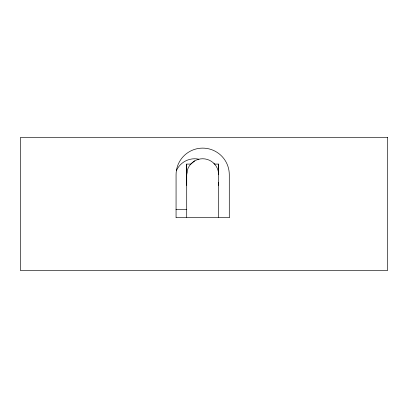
<?xml version="1.0" encoding="UTF-8"?>
<svg xmlns="http://www.w3.org/2000/svg" width="408" height="408" viewBox="0 0 408 408"><rect width="100%" height="100%" fill="white"/><g stroke="black" fill="none" stroke-linecap="round" stroke-linejoin="round"><path stroke-width="0.61" d="M186.706 217.306L186.706 164.087L190.883 164.087L194.687 160.905M187.094 171.778L186.696 174.721A15.963 15.963 0 0 1 202.664 158.758A15.963 15.963 0 0 1 218.627 174.721L218.637 164.087L214.455 164.087L213.96 163.44M176.062 217.306L176.072 174.731A26.607 26.607 0 0 1 202.679 148.119A26.607 26.607 0 0 1 229.291 174.731L229.291 217.301M175.996 209.319L186.767 209.319M176.001 217.306L229.454 217.306M218.479 173.548L218.637 174.731M218.637 164.087L218.637 217.306M218.632 182.259L218.637 185.375M186.706 164.087L186.706 185.375M176.429 170.6A19.997 19.997 0 0 1 198.9 159.212M387.6 137.481L20.4 137.481L20.4 270.519L387.6 270.519L387.6 137.481"/></g></svg>
